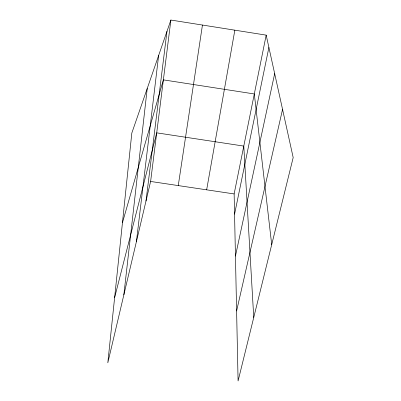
<?xml version="1.0" encoding="UTF-8"?>
<svg xmlns="http://www.w3.org/2000/svg" width="401" height="401" viewBox="0 0 401 401"><rect width="100%" height="100%" fill="white"/><g stroke="black" fill="none" stroke-linecap="round" stroke-linejoin="round"><path stroke-width="0.6" d="M123.849 294.85L147.232 88.476M136.41 241.628L158.636 55.483M145.989 201.051L166.971 31.383M170.886 20.05L131.819 133.057L107.814 362.815L150.611 181.458L170.886 20.05L266.179 35.133L293.186 157.563L238.084 380.95L234.134 193.929L266.179 35.133M178.26 185.583L202.445 25.047M206.655 189.828L234.841 30.175M234.56 214.184L268.896 47.448M235.447 256.089L274.67 73.619M236.605 310.975L282.56 109.373M114.626 297.592L156.716 132.846L243.788 146.089L253.748 317.457M122.45 222.725L163.372 79.864L254.309 93.959L271.708 244.65M150.611 181.458L234.134 193.929"/></g></svg>
